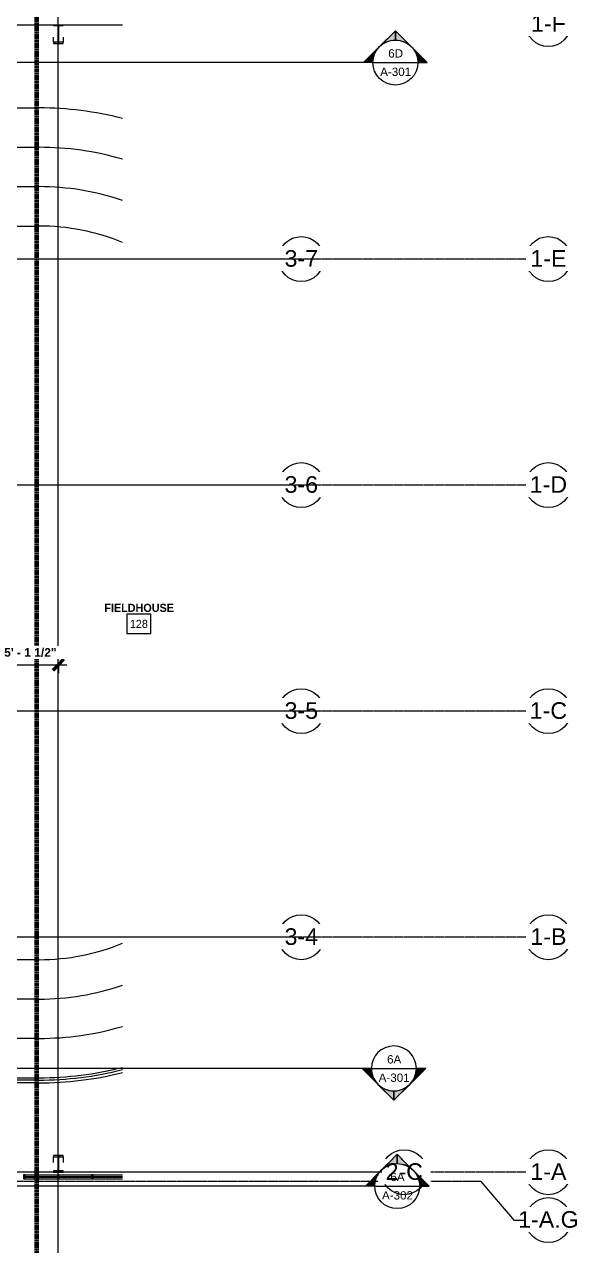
# Model space of a CAD drawing. Header units: inches. Extents: x 21568 to 24810, y -23559 to -20467.
# Drawn here: x 24208 to 24810, y -22438 to -21135 of the extents above; entities that cross this region are included whole.
import ezdxf

# ---------------------------------------------------------------- set-up
doc = ezdxf.new("R2010")
doc.units = ezdxf.units.IN
doc.header["$MEASUREMENT"] = 0
doc.linetypes.add('Dash', pattern=[0.25, 0.125, -0.125])
doc.linetypes.add('Grid Line 1_2_', pattern=[0.875, 0.5, -0.125, 0.125, -0.125])
for name, color, linetype, lineweight in [('A-ANNO-DIMS', 211, 'Continuous', 9), ('A-ANNO-DIMS-96', 211, 'Continuous', 9), ('A-ANNO-MATC', 214, 'Dash', 140), ('A-AREA-IDEN', 2, 'Continuous', 9), ('A-FLOR', 192, 'Continuous', 20), ('A-FLOR-HRAL', 11, 'Continuous', 20), ('A-FLOR-OTLN', 90, 'Continuous', 20), ('A-GLAZ-CURT', 52, 'Continuous', 20), ('A-GLAZ-CWMG', 51, 'Continuous', 20), ('A-WALL', 113, 'Continuous', 20), ('G-ANNO-SYMB', 111, 'Continuous', 9), ('S-BEAM', 12, 'Continuous', 20), ('S-GRID', 1, 'Continuous', 9), ('S-GRID-IDEN', 1, 'Continuous', 9)]:
    doc.layers.add(name, color=color, linetype=linetype, lineweight=lineweight)
doc.styles.add('Arial', font='arial.ttf', dxfattribs={"height": 17.703593})
doc.styles.add('Arial_1', font='arial.ttf', dxfattribs={"height": 8.851796})
doc.styles.add('Arial_B', font='arialbd.ttf', dxfattribs={"height": 9.132806})
doc.styles.add('Century Gothic', font='GOTHIC.TTF', dxfattribs={"height": 8.622671})
doc.styles.add('Century Gothic_B', font='GOTHICB.TTF', dxfattribs={"height": 8.616719})
doc.dimstyles.new('OD_Dimension_-_1_16__Tol__1', dxfattribs={"dimscale": 12, "dimtxt": 9, "dimasz": 1, "dimexe": 0.75, "dimexo": 0.5, "dimgap": 0.5, "dimtad": 1, "dimdec": 4, "dimrnd": 0.0625, "dimzin": 1, "dimdsep": 46, "dimlunit": 4, "dimtxsty": 'Arial_B', "dimblk1": 'OBLIQUE', "dimblk2": 'OBLIQUE', "dimsah": 1, "dimcen": 0.09, "dimdle": 0.75, "dimazin": 0, "dimtfac": 1, "dimtdec": 4, "dimtix": 1, "dimtmove": 0, "dimatfit": 3, "dimfxl": 1, "dimtvp": 1, "dimtfill": 1, "dimfrac": 2, "dimtolj": 1, "dimtzin": 0, "dimlwd": 13, "dimlwe": 13, "dimarcsym": 2})
pattern_1 = [(225, (24243.89, -22360.053), (9.503515, -9.503515), []), (225, (24243.89, -22374.453), (9.503515, -9.503515), [])]

# ---------------------------------------------------------------- blocks, each defined once
blk = doc.blocks.new('Top Rail Type - Top Rail_Internal_-939601-Enlarged First Floor Plan _West_')
at = {"layer": 'A-FLOR-HRAL', "color": 43, "lineweight": 13}
for p, q in [((23084.4, -21157.7), (23087.4, -21157.7)), ((23084.4, -21253.7), (23084.4, -21157.7)), ((23087.4, -21255.7), (23087.4, -21157.7)), ((22875.9, -21898.8), (22875.9, -21583.8)), ((22878.9, -21898.8), (22878.9, -21583.8)), ((24222.8, -22261.3), (23241.4, -22261.3)), ((24222.8, -22264.3), (23241.4, -22264.3))]:
    blk.add_line(p, q, dxfattribs=at)
for centre, radius, start, end in [((23241.4, -21583.8), 365.5, 115.441, 180), ((23241.4, -21583.8), 362.5, 115.1373, 180), ((23241.4, -21898.8), 365.5, 180, 270), ((23241.4, -21898.8), 362.5, 180, 270), ((24222.8, -21898.8), 362.5, 270, 284.2837), ((24222.8, -21898.8), 365.5, 270, 284.1625)]:
    blk.add_arc(centre, radius, start, end, dxfattribs=at)
blk = doc.blocks.new('columns and girder2 - one-1334686-Enlarged First Floor Plan _West_')
at = {"layer": 'S-BEAM', "lineweight": 9}
h = blk.add_hatch(dxfattribs=at)
h.set_pattern_fill('FP_20', color=8, style=0, pattern_type=2)
h.set_pattern_definition(pattern_1)
h.paths.add_polyline_path([(-5, -0.5), (-5, -2), (5, -2), (5, -0.5)], flags=0)
h.paths.add_polyline_path([(-5, -17), (-5, -18.5), (5, -18.5), (5, -17)], flags=0)
h.paths.add_polyline_path([(5, -1204.9), (-5, -1204.9), (-5, -1206.4), (5, -1206.4)], flags=0)
h.paths.add_polyline_path([(5, -1224.3), (-5, -1224.3), (-5, -1225), (5, -1225)], flags=0)
h = blk.add_hatch(dxfattribs=at)
h.set_pattern_fill('FP_20', color=8, style=0, pattern_type=2)
h.set_pattern_definition(pattern_1)
h.paths.add_polyline_path([(0.6, -2), (-0.6, -2), (-0.6, -17), (0.6, -17)], flags=0)
h.paths.add_polyline_path([(-0.6, -1206.4), (-0.6, -1224.3), (0.6, -1224.3), (0.6, -1206.4)], flags=0)
at = {"layer": 'S-BEAM', "color": 7}
for p, q in [((5, -0.5), (-5, -0.5)), ((-5, -0.5), (-5, -2)), ((-5, -2), (5, -2)), ((0.6, -2), (-0.6, -2)), ((-0.6, -2), (-0.6, -17)), ((0.6, -17), (0.6, -2)), ((5, -2), (5, -0.5)), ((5, -17), (-5, -17)), ((-5, -17), (-5, -18.5)), ((-5, -18.5), (5, -18.5)), ((-0.6, -17), (0.6, -17)), ((5, -18.5), (5, -17)), ((5, -1204.9), (-5, -1204.9)), ((-5, -1204.9), (-5, -1206.4)), ((-5, -1206.4), (5, -1206.4)), ((0.6, -1206.4), (-0.6, -1206.4)), ((-0.6, -1206.4), (-0.6, -1224.3)), ((0.6, -1224.3), (0.6, -1206.4)), ((5, -1206.4), (5, -1204.9)), ((5, -1224.3), (-5, -1224.3)), ((-5, -1224.3), (-5, -1225)), ((-0.6, -1224.3), (0.6, -1224.3)), ((5, -1225), (5, -1224.3))]:
    blk.add_line(p, q, dxfattribs=at)
at = {"layer": 'S-BEAM', "color": 43, "lineweight": 13}
for p, q in [((-5, -17), (-5, -10.7)), ((5, -10.7), (5, -17)), ((-5, -1211.9), (-5, -1206.4)), ((5, -1206.4), (5, -1211.9))]:
    blk.add_line(p, q, dxfattribs=at)
blk = doc.blocks.new('System Panel - Interior Glazing-1220293-Enlarged First Floor Plan _West_')
at = {"layer": 'A-GLAZ-CURT', "color": 7}
for p, q in [((17.2, -0.6), (-14.1, -0.6)), ((-14.1, -0.9), (17.2, -0.9)), ((17.2, -0.9), (17.2, -0.6))]:
    blk.add_line(p, q, dxfattribs=at)
blk = doc.blocks.new('System Panel - Interior Glazing-V21-Enlarged First Floor Plan _West_')
at = {"layer": 'A-GLAZ-CURT', "color": 7}
for p, q in [((17.21875, -0.5625), (-17.21875, -0.5625)), ((-17.21875, -0.5625), (-17.21875, -0.9375)), ((-17.21875, -0.9375), (17.21875, -0.9375)), ((17.21875, -0.9375), (17.21875, -0.5625))]:
    blk.add_line(p, q, dxfattribs=at)
blk = doc.blocks.new('Rectangular Mullion - Interior 1_75_ x 4_5_-1179494-Enlarged First Floor Plan _West_')
at = {"layer": 'A-GLAZ-CWMG', "color": 43, "lineweight": 13}
for p, q in [((24244.8, -22362.3), (24279.2, -22362.3)), ((24244.8, -22366.8), (24279.2, -22366.8))]:
    blk.add_line(p, q, dxfattribs=at)
blk = doc.blocks.new('Rectangular Mullion - Interior 1_75_ x 4_5_-1220290-Enlarged First Floor Plan _West_')
at = {"layer": 'A-GLAZ-CWMG', "color": 7}
for p, q in [((-0.875, 3), (0.875, 3)), ((-0.875, -1.5), (-0.875, 3)), ((0.875, 3), (0.875, -1.5)), ((0.875, -1.5), (-0.875, -1.5))]:
    blk.add_line(p, q, dxfattribs=at)
blk = doc.blocks.new('Rectangular Mullion - Interior 1_75_ x 4_5_-V23-Enlarged First Floor Plan _West_')
at = {"layer": 'A-GLAZ-CWMG', "color": 43, "lineweight": 13}
for p, q in [((24281, -22362.3), (24312.2, -22362.3)), ((24281, -22366.8), (24312.2, -22366.8))]:
    blk.add_line(p, q, dxfattribs=at)
blk = doc.blocks.new('Grid - Grid Head - Circle-14747-Enlarged First Floor Plan _West_')
at = {"layer": 'S-GRID-IDEN'}
blk.add_circle((0, 0), 0.25, dxfattribs=at)
blk = doc.blocks.new('Section - Section Head - Filled-1526-Enlarged First Floor Plan _West_')
at = {"layer": 'G-ANNO-SYMB'}
h = blk.add_hatch(color=256, dxfattribs=at)
edge = h.paths.add_edge_path(flags=0)
edge.add_line((-0.427, 0.177), (-0.25, 0.354))
edge.add_line((-0.25, 0.354), (-0.25, 0.25))
edge.add_arc((-0.25, 0), 0.25, 90, 135)
h = blk.add_hatch(color=256, dxfattribs=at)
edge = h.paths.add_edge_path(flags=0)
edge.add_arc((-0.25, 0), 0.25, 45, 90)
edge.add_line((-0.25, 0.25), (-0.25, 0.354))
edge.add_line((-0.25, 0.354), (-0.073, 0.177))
h = blk.add_hatch(color=256, dxfattribs=at)
edge = h.paths.add_edge_path(flags=0)
edge.add_arc((-0.25, 0), 0.25, 137.9216, 180)
edge.add_line((-0.5, 0), (-0.604, 0))
edge.add_line((-0.604, 0), (-0.436, 0.168))
h = blk.add_hatch(color=256, dxfattribs=at)
edge = h.paths.add_edge_path(flags=0)
edge.add_line((-0.064, 0.168), (0.104, 0))
edge.add_line((0.104, 0), (0, 0))
edge.add_arc((-0.25, 0), 0.25, 0, 42.0784)
for p, q in [((-0.25, 0.354), (-0.604, 0)), ((-0.25, 0.354), (-0.427, 0.177)), ((-0.25, 0.354), (0.104, 0)), ((-0.25, 0.25), (-0.25, 0.354)), ((-0.073, 0.177), (-0.25, 0.354)), ((-0.25, 0.354), (-0.25, 0.25)), ((-0.436, 0.168), (-0.604, 0)), ((0.104, 0), (-0.064, 0.168)), ((-0.604, 0), (-0.5, 0)), ((0, 0), (0.104, 0)), ((-0.5, 0), (-0.604, 0)), ((0, 0), (0.104, 0))]:
    blk.add_line(p, q, dxfattribs=at)
for start, end in [(360, 180), (137.9216, 180), (90, 135), (45, 90), (0, 42.0784), (180, 360)]:
    blk.add_arc((-0.25, 0), 0.25, start, end, dxfattribs=at)
blk = doc.blocks.new('DIMBLOCK75-Enlarged First Floor Plan _West_')
at = {"layer": 'A-ANNO-DIMS-96', "lineweight": 50}
for p, q in [((24182.4, -21818), (24188.4, -21812)), ((24243.9, -21818), (24249.9, -21812)), ((24182.4, -21818), (24176.4, -21824)), ((24243.9, -21818), (24237.9, -21824))]:
    blk.add_line(p, q, dxfattribs=at)
at = {"layer": 'A-ANNO-DIMS-96', "lineweight": 13}
for p, q in [((24182.4, -21815.5), (24182.4, -21827)), ((24182.4, -21818), (24182.4, -21815.5)), ((24182.4, -21818), (24252.9, -21818)), ((24243.9, -21815.5), (24243.9, -21827)), ((24243.9, -21818), (24243.9, -21815.5))]:
    blk.add_line(p, q, dxfattribs=at)
at = {"layer": 'A-ANNO-DIMS-96', "color": 0, "lineweight": 13, "insert": (24186.1, -21800.3), "char_height": 9.133, "width": 64.971, "attachment_point": 1, "line_spacing_factor": 0.938532, "style": 'Arial_B', "bg_fill": 3, "box_fill_scale": 1.25, "bg_fill_color": 0, "bg_fill_transparency": 0}
blk.add_mtext('5\' - 1 1/2"', dxfattribs=at)
blk = doc.blocks.new('_Oblique')
at = {"color": 0, "linetype": 'ByBlock', "lineweight": -2}
blk.add_line((-0.5, -0.5), (0.5, 0.5), dxfattribs=at)

msp = doc.modelspace()

# ---------------------------------------------------------------- linework, layer by layer
at = {"layer": 'A-ANNO-MATC', "color": 163}
msp.add_line((24220.4473, -20466.80665), (24220.4473, -23559.46055), dxfattribs=at)
at = {"layer": 'A-AREA-IDEN', "flags": 128}
msp.add_lwpolyline([(24317.0032, -21764.006), (24317.0032, -21784.57743), (24342.7132, -21784.57743), (24342.7132, -21764.006)], close=True, dxfattribs=at)
at = {"layer": 'A-FLOR', "color": 43, "lineweight": 13}
msp.add_line((23241.38923, -22258.77996), (24223.42117, -22258.77996), dxfattribs=at)
msp.add_arc((24223.42117, -21898.77996), 360, 270, 284.28236245, dxfattribs=at)
at = {"layer": 'A-FLOR-OTLN', "color": 43, "lineweight": 13}
for p, q in [((23241.38923, -21223.8101), (24223.42117, -21223.8101)), ((23241.38923, -21265.8101), (24223.42117, -21265.8101)), ((23241.38923, -21307.8101), (24223.42117, -21307.8101)), ((23241.38923, -21349.8101), (24223.42117, -21349.8101)), ((24223.42117, -22132.77996), (23241.38923, -22132.77996)), ((24223.42117, -22174.77996), (23241.38923, -22174.77996)), ((24223.42117, -22216.77996), (23241.38923, -22216.77996))]:
    msp.add_line(p, q, dxfattribs=at)
for centre, radius, start, end in [((24223.42117, -21583.8101), 360, 75.71623728, 90), ((24223.42117, -21583.8101), 318, 73.782052, 90), ((24223.42117, -21583.8101), 276, 71.22594938, 90), ((24223.42117, -21583.8101), 234, 67.69162808, 90), ((24223.42117, -21898.77996), 234, 270, 292.30837192), ((24223.42117, -21898.77996), 276, 270, 288.77405062), ((24223.42117, -21898.77996), 318, 270, 286.217948), ((24223.42117, -21898.77996), 360, 270, 284.28376272)]:
    msp.add_arc(centre, radius, start, end, dxfattribs=at)
at = {"layer": 'A-WALL', "color": 7}
msp.add_line((23072.76523, -21135.05281), (24312.22509, -21135.05281), dxfattribs=at)
at = {"layer": 'G-ANNO-SYMB'}
for p, q in [((24579.57542, -21175.34566), (22772.63634, -21175.34566)), ((24579.57542, -21175.34566), (24627.57542, -21175.34566)), ((24577.98286, -22248.83309), (22003.89418, -22248.83309)), ((24577.98286, -22248.83309), (24625.98286, -22248.83309))]:
    msp.add_line(p, q, dxfattribs=at)
at = {"layer": 'S-GRID', "linetype": 'Grid Line 1_2_'}
for p, q in [((24243.89023, -23071.83025), (24243.89023, -20713.12653)), ((24243.89023, -23130.6211), (24243.89023, -20902.42781)), ((24694.78907, -22369.55281), (22737.5125, -22369.55281))]:
    msp.add_line(p, q, dxfattribs=at)

# ---------------------------------------------------------------- block references
at = {"layer": 'A-FLOR-HRAL', "color": 43, "lineweight": 13}
msp.add_blockref('Top Rail Type - Top Rail_Internal_-939601-Enlarged First Floor Plan _West_', (0, 0), dxfattribs=at)
at = {"layer": 'A-GLAZ-CURT', "color": 43, "lineweight": 13, "rotation": 180}
for name, p in [('System Panel - Interior Glazing-V21-Enlarged First Floor Plan _West_', (24225.79648, -22365.30281)), ('System Panel - Interior Glazing-V21-Enlarged First Floor Plan _West_', (24261.98398, -22365.30281)), ('System Panel - Interior Glazing-1220293-Enlarged First Floor Plan _West_', (24298.17148, -22365.30281))]:
    msp.add_blockref(name, p, dxfattribs=at)
at = {"layer": 'A-GLAZ-CWMG', "color": 43, "lineweight": 13, "extrusion": (0, 0, -1)}
for p in [(-24207.70273, -22365.30281), (-24243.89023, -22365.30281), (-24280.07773, -22365.30281)]:
    msp.add_blockref('Rectangular Mullion - Interior 1_75_ x 4_5_-1220290-Enlarged First Floor Plan _West_', p, dxfattribs=at)
at = {"layer": 'A-GLAZ-CWMG', "color": 43, "lineweight": 13}
for name, p in [('Rectangular Mullion - Interior 1_75_ x 4_5_-1179494-Enlarged First Floor Plan _West_', (-36.1875, 0)), ('Rectangular Mullion - Interior 1_75_ x 4_5_-1179494-Enlarged First Floor Plan _West_', (0, 0)), ('Rectangular Mullion - Interior 1_75_ x 4_5_-V23-Enlarged First Floor Plan _West_', (0, 0))]:
    msp.add_blockref(name, p, dxfattribs=at)
at = {"layer": 'G-ANNO-SYMB', "extrusion": (0, 0, -1), "xscale": 95.99999999999994, "yscale": 95.99999999999994, "zscale": 95.99999999999994}
msp.add_blockref('Section - Section Head - Filled-1526-Enlarged First Floor Plan _West_', (-24579.57542, -21175.34566), dxfattribs=at)
at = {"layer": 'G-ANNO-SYMB', "xscale": 95.99999999999994, "yscale": 95.99999999999994, "zscale": 95.99999999999994, "rotation": 180}
msp.add_blockref('Section - Section Head - Filled-1526-Enlarged First Floor Plan _West_', (24577.98286, -22248.83309), dxfattribs=at)
at = {"layer": 'S-BEAM', "color": 43, "lineweight": 13, "rotation": 180}
msp.add_blockref('columns and girder2 - one-1334686-Enlarged First Floor Plan _West_', (24243.89023, -22360.05281), dxfattribs=at)
at = {"layer": 'S-GRID-IDEN', "xscale": 95.99999999999994, "yscale": 95.99999999999994, "zscale": 95.99999999999994}
for p, rotation in [((24766.78907, -21134.30281), 89.99999999999977), ((24503.10753, -21385.05281), 89.99999999999984), ((24766.78907, -21385.05281), 89.9999999999998), ((24503.10753, -21626.30281), 89.99999999999984), ((24766.78907, -21626.30281), 89.9999999999998), ((24503.10753, -21867.55281), 89.99999999999984), ((24766.78907, -21867.55281), 89.9999999999998), ((24503.10753, -22108.80281), 89.99999999999984), ((24766.78907, -22108.80281), 89.9999999999998), ((24612.97484, -22359.55281), 89.99999999999977), ((24766.78907, -22359.55281), 89.99999999999977), ((24766.78907, -22410.6725), 89.99999999999977)]:
    msp.add_blockref('Grid - Grid Head - Circle-14747-Enlarged First Floor Plan _West_', p, dxfattribs=dict(at, rotation=rotation))

# ---------------------------------------------------------------- texts
at = {"layer": 'A-AREA-IDEN', "attachment_point": 2}
for s, insert, char_height, width, line_spacing_factor, style in [('FIELDHOUSE', (24330.14423, -21752.98212), 8.616719, 80.676, 0.984796, 'Century Gothic_B'), ('128', (24329.8582, -21770.09761), 8.622671, 23.652, 0.984117, 'Century Gothic')]:
    msp.add_mtext(s, dxfattribs=dict(at, insert=insert, char_height=char_height, width=width, line_spacing_factor=line_spacing_factor, style=style))
at = {"layer": 'G-ANNO-SYMB', "char_height": 8.851796, "attachment_point": 2, "line_spacing_factor": 0.938532, "style": 'Arial_1'}
for s, insert, width in [('6D', (24603.88279, -21161.17654), 18.792), ('A-301', (24603.88279, -21180.81278), 39.312), ('6A', (24602.29023, -22234.66396), 18.036), ('A-301', (24602.29023, -22254.30021), 39.312), ('A-302', (24605.83211, -22379.82409), 39.312)]:
    msp.add_mtext(s, dxfattribs=dict(at, insert=insert, width=width))

# ---------------------------------------------------------------- next in the draw order: texts
at = {"layer": 'S-GRID-IDEN', "char_height": 17.703593, "attachment_point": 2, "line_spacing_factor": 0.938532, "style": 'Arial', "bg_fill": 3, "box_fill_scale": 1.25, "bg_fill_color": 0, "bg_fill_transparency": 0}
for s, insert, width in [('1-F', (24766.88657, -21124.77306), 44.064), ('3-7', (24503.20502, -21375.52306), 42.552), ('1-E', (24766.88657, -21375.52306), 45.792), ('3-6', (24503.20502, -21616.77306), 42.552), ('1-D', (24766.88657, -21616.77306), 47.304), ('3-5', (24503.20502, -21858.02306), 42.552), ('1-C', (24766.88657, -21858.02306), 47.304), ('3-4', (24503.20502, -22099.27306), 42.552), ('1-B', (24766.88657, -22099.27306), 45.792), ('1-A', (24766.88657, -22350.02306), 45.792), ('1-A.G', (24766.88657, -22401.14275), 76.896)]:
    msp.add_mtext(s, dxfattribs=dict(at, insert=insert, width=width))

# ---------------------------------------------------------------- next in the draw order: dimensions: what is measured, and where the dimension line sits
at = {"layer": 'A-ANNO-DIMS', "lineweight": 13}
dim = msp.add_linear_dim(base=(24243.89023, -21818.00323), p1=(24182.4052, -21809.51795), p2=(24243.89023, -21809.51795), dimstyle='OD_Dimension_-_1_16__Tol__1', override={"dimpost": '<>', "dimfxl": 61.485028}, dxfattribs=at)
dim.commit()
dim.dimension.update_dxf_attribs({"geometry": 'DIMBLOCK75-Enlarged First Floor Plan _West_', "text_midpoint": (24213.14771, -21807.28108)})

# ---------------------------------------------------------------- next in the draw order: linework, layer by layer
at = {"layer": 'S-GRID', "linetype": 'Grid Line 1_2_'}
for p, q in [((24479.10753, -21385.05281), (21657.56096, -21385.05281)), ((24742.78907, -21385.05281), (21790.20666, -21385.05281)), ((24479.10753, -21626.30281), (21657.56096, -21626.30281)), ((24742.78907, -21626.30281), (21790.20666, -21626.30281)), ((24479.10753, -21867.55281), (21657.56096, -21867.55281)), ((24742.78907, -21867.55281), (21790.20666, -21867.55281)), ((24479.10753, -22108.80281), (21657.56096, -22108.80281)), ((24742.78907, -22108.80281), (21790.20666, -22108.80281)), ((24742.78907, -22359.55281), (22737.5125, -22359.55281))]:
    msp.add_line(p, q, dxfattribs=at)
at = {"layer": 'S-GRID'}
for p, q in [((24694.78907, -22369.55281), (24730.02529, -22410.6725)), ((24730.02529, -22410.6725), (24742.78907, -22410.6725))]:
    msp.add_line(p, q, dxfattribs=at)

# ---------------------------------------------------------------- next in the draw order: texts
at = {"layer": 'S-GRID-IDEN', "insert": (24613.07233, -22350.02306), "char_height": 17.703593, "width": 47.304, "attachment_point": 2, "line_spacing_factor": 0.938532, "style": 'Arial', "bg_fill": 3, "box_fill_scale": 1.25, "bg_fill_color": 0, "bg_fill_transparency": 0}
msp.add_mtext('2-C', dxfattribs=at)

# ---------------------------------------------------------------- next in the draw order: linework, layer by layer
at = {"layer": 'G-ANNO-SYMB'}
for q in [(21776.42336, -22374.35697), (24629.52474, -22374.35697)]:
    msp.add_line((24581.52474, -22374.35697), q, dxfattribs=at)
at = {"layer": 'S-GRID', "linetype": 'Grid Line 1_2_'}
msp.add_line((24588.97484, -22359.55281), (22653.5125, -22359.55281), dxfattribs=at)

# ---------------------------------------------------------------- next in the draw order: block references
at = {"layer": 'G-ANNO-SYMB', "extrusion": (0, 0, -1), "xscale": 95.99999999999994, "yscale": 95.99999999999994, "zscale": 95.99999999999994}
msp.add_blockref('Section - Section Head - Filled-1526-Enlarged First Floor Plan _West_', (-24581.52474, -22374.35697), dxfattribs=at)

# ---------------------------------------------------------------- next in the draw order: texts
at = {"layer": 'G-ANNO-SYMB', "insert": (24605.83211, -22360.18784), "char_height": 8.851796, "width": 18.036, "attachment_point": 2, "line_spacing_factor": 0.938532, "style": 'Arial_1'}
msp.add_mtext('6A', dxfattribs=at)

doc.saveas('drawing.dxf')
